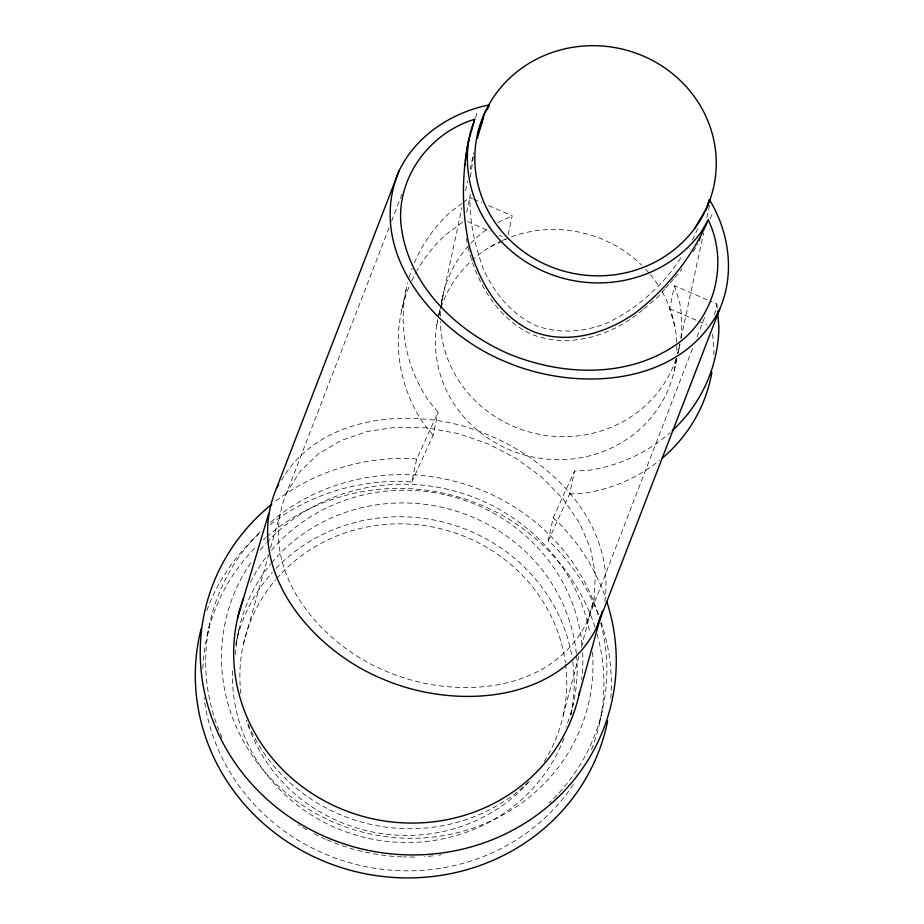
<?xml version="1.0" encoding="UTF-8"?>
<svg xmlns="http://www.w3.org/2000/svg" width="924" height="924" viewBox="0 0 924 924"><rect width="100%" height="100%" fill="white"/><g stroke="black" fill="none" stroke-linecap="round" stroke-linejoin="round"><path stroke-width="0.69" stroke-dasharray="4.62 3.46" d="M470.097 193.925C468.849 219.935 474.774 245.749 483.772 270.027L483.945 270.339C494.756 293.474 511.584 314.01 534.973 325.202C558.212 334.257 583.76 332.236 606.664 323.227L606.976 323.111C637.722 308.293 663.998 284.719 682.131 255.833M389.027 227.778L286.729 492.735C255.22 567.671 318.688 643.081 385.123 670.824C452.021 700.08 550.485 695.125 586.959 622.118L693.404 346.396M581.242 647.366L594.167 598.752L595.322 573.792L590.39 548.209L579.556 522.984L563.236 499.076L542.065 477.419L516.851 458.835L488.553 444.028L458.281 433.587L427.177 427.904L396.442 427.2L367.255 431.496L340.76 440.644L317.937 454.262L299.699 471.852L286.729 492.735M604.885 601.57C616.389 514.599 537.017 445.611 459.736 425.144C397.447 408.72 316.401 419.808 281.589 480.11M470.374 177.004L473.642 154.77M207.149 635.7L210.106 621.91M236.209 642.203L239.166 628.412M401.732 310.025L406.652 287.041M438.923 314.102L440.078 308.697M441.245 303.291L442.977 295.183M436.659 325.537L438.461 317.117M438.761 315.719L440.875 305.89M441.175 304.493L461.931 207.657M465.546 190.818L467.648 181M470.05 169.773L473.666 152.934M466.678 212.393L469.866 197.528L472.511 198.672M270.212 524.555A208.477 197.817 12.1 0 1 406.225 481.45L411.734 482.155L416.666 459.182L438.057 412.266L428.574 400.739A158.223 150.127 12.1 0 1 407.634 282.963M411.734 482.155L433.137 435.25L438.057 412.266M508.165 234.708L512.219 215.777L487.075 204.943M598.163 614.183A208.477 197.817 12.1 0 0 552.448 544.467L548.209 540.967L553.13 517.983L574.532 471.078L589.685 470.166A158.223 150.127 12.1 0 0 670.062 432.686M548.209 540.967L569.6 494.063L574.532 471.078M571.02 714.287L573.388 703.256M674.843 326.16L669.6 308.697L674.52 285.712L708.927 300.543M675.583 363.652L676.484 359.448M677.685 353.834L679.798 344.005M681 338.392L703.557 233.148M706.872 217.706L709.574 205.082M674.185 371.032L677.084 357.519M678.239 352.113L679.117 348.059M599.491 723.55L602.448 709.771M714.552 314.784L716.874 303.973L710.256 301.12M563.166 715.419L579.036 655.694M243.486 643.832L268.549 554.977M270.513 548.036L279.522 516.1M475.594 117.764L477.616 111.03M586.959 622.118L594.167 598.752M391.614 221.044L402.009 194.144M697.043 336.971L705.347 315.454M710.059 218.803L713.028 212.474M692.376 240.159L698.44 227.258M693.092 251.767L698.082 243.982M680.353 271.275L681.854 268.976M664.83 289.05L658.442 296.385L643.693 309.032M665.742 288.011L669.403 283.83M670.316 282.779L673.966 278.598M674.878 277.547L678.528 273.365M642.619 309.921C612.727 335.493 569.427 349.341 531.473 334.269C496.511 317.729 476.033 281.67 467.509 245.23M462.092 203.28L450.981 211.504A158.223 150.127 12.1 0 0 414.356 262.982M463.201 202.46L469.866 197.528M462.716 222.153L446.049 234.477A158.223 150.127 12.1 0 0 416.886 270.836M497.967 222.499L512.219 215.777M490.459 246.708L505.994 239.374M569.6 494.063L584.765 493.15A158.223 150.127 12.1 0 0 659.678 460.291M416.666 459.182L411.145 458.477A208.477 197.817 12.1 0 0 275.133 501.57M473.839 199.238L481.785 202.656M467.59 221.645L490.09 231.347M499.353 235.331L501.998 236.475M669.6 308.697L697.389 320.674M698.706 321.24L706.652 324.671M553.13 517.983L557.38 521.482A208.477 197.817 12.1 0 1 605.532 597.805M433.137 435.25L423.642 423.723A158.223 150.127 12.1 0 1 409.99 284.673M674.52 285.712L679.775 303.188A120.986 114.807 12.1 0 1 680.838 338.357M466.516 238.738L467.117 242.631M716.874 303.973L717.255 308.281M712.577 334.13L713.975 349.93A158.223 150.127 12.1 0 1 713.605 358.339M411.711 280.85A158.223 150.127 12.1 0 1 416.193 272.072M206.803 610.602A208.477 197.817 12.1 0 1 261.446 531.727M601.062 622.118A208.477 197.817 12.1 0 1 610.799 698.14M676.241 358.524A120.986 114.807 12.1 0 1 538.207 458.015A120.986 114.807 12.1 0 1 437.757 319.531M438.369 316.793A120.986 114.807 12.1 0 1 440.656 308.651M441.037 307.461A120.986 114.807 12.1 0 1 501.039 241.083M502.333 240.494A120.986 114.807 12.1 0 1 508.847 237.757M511.48 236.775A120.986 114.807 12.1 0 1 641.66 265.153M645.633 269.231A120.986 114.807 12.1 0 1 649.387 273.458M650.3 274.543A120.986 114.807 12.1 0 1 659.32 287.017M662.196 291.845A120.986 114.807 12.1 0 1 676.645 353.719M597.054 634.014A201.028 190.748 12.1 0 1 590.956 751.073M573.33 784.58A201.028 190.748 12.1 0 1 359.309 865.234A201.028 190.748 12.1 0 1 204.112 697.863M202.864 668.537A201.028 190.748 12.1 0 1 256.352 546.5M263.479 539.708A201.028 190.748 12.1 0 1 265.569 537.837M266.632 536.913A201.028 190.748 12.1 0 1 595.021 627.281M409.136 277.558A158.223 150.127 12.1 0 1 412.277 268.214M679.96 343.924A120.986 114.807 12.1 0 1 677.742 353.511M676.079 358.905A120.986 114.807 12.1 0 1 543.866 435.146A120.986 114.807 12.1 0 1 440.355 321.76M440.367 316.135A120.986 114.807 12.1 0 1 469.762 244.444M470.743 243.405A120.986 114.807 12.1 0 1 490.505 226.807M250.335 582.432A174.971 166.031 12.1 0 1 267.902 554.804M271.529 550.357A174.971 166.031 12.1 0 1 458.396 498.29A174.971 166.031 12.1 0 1 582.155 645.506M582.651 652.621A174.971 166.031 12.1 0 1 581.658 679.521M564.01 738.299A171.252 162.497 12.1 0 1 370.512 838.773A171.252 162.497 12.1 0 1 232.582 669.704M235.632 644.906A171.252 162.497 12.1 0 1 272.291 572.418M276.126 568.283A171.252 162.497 12.1 0 1 451.016 524.22A171.252 162.497 12.1 0 1 571.864 656.271M572.73 661.78A171.252 162.497 12.1 0 1 571.009 714.344M565.592 664.298A163.802 155.428 12.1 0 1 543.462 762.67M529.152 781.623A163.802 155.428 12.1 0 1 370.639 831.577A163.802 155.428 12.1 0 1 246.685 720.893M240.887 693.566A163.802 155.428 12.1 0 1 275.652 579.752M276.565 578.69A163.802 155.428 12.1 0 1 448.048 530.722A163.802 155.428 12.1 0 1 565.407 662.912M576.484 654.931A171.252 162.497 12.1 0 1 565.95 727.096M528.493 782.154A171.252 162.497 12.1 0 1 525.409 785.03M523.307 786.901A171.252 162.497 12.1 0 1 246.465 720.2M235.597 654.527A171.252 162.497 12.1 0 1 270.674 563.975M271.564 562.889A171.252 162.497 12.1 0 1 453.961 510.429A171.252 162.497 12.1 0 1 576.345 653.545M600.739 622.938A201.028 190.748 12.1 0 1 552.252 799.953M551.247 800.946A201.028 190.748 12.1 0 1 549.214 802.887M441.291 854.792A201.028 190.748 12.1 0 1 438.53 855.185M432.963 855.855A201.028 190.748 12.1 0 1 424.566 856.594M414.714 857.01A201.028 190.748 12.1 0 1 403.488 856.929M402.09 856.883A201.028 190.748 12.1 0 1 326.946 839.789M325.664 839.235A201.028 190.748 12.1 0 1 311.746 832.512M306.803 829.81A201.028 190.748 12.1 0 1 298.371 824.774M222.13 737.872A201.028 190.748 12.1 0 1 261.307 530.734M270.651 522.199A201.028 190.748 12.1 0 1 598.406 614.83M592.515 652.229A186.14 176.623 12.1 0 1 359.967 831.45A186.14 176.623 12.1 0 1 252.656 559.979M260.291 549.999A186.14 176.623 12.1 0 1 265.823 543.624M266.77 542.584A186.14 176.623 12.1 0 1 455.959 491.418A186.14 176.623 12.1 0 1 589.916 632.882"/><path stroke-width="1.39" d="M486.994 109.91L489.42 104.862C451.617 112.393 416.089 135.562 399.041 170.905L276.484 488.322C242.839 568.364 310.626 648.925 381.6 678.551C453.06 709.817 558.235 704.515 597.193 626.53L719.738 309.101C735.123 273.654 729.209 232.097 709.401 199.653L706.41 208.547L694.964 228.043M464.495 166.493L464.899 163.721M465.303 160.961L466.724 151.374M467.117 148.706L467.717 144.71M468.976 138.427C461.942 172.314 461.526 207.311 468.214 241.291L468.272 241.672C477.05 278.02 496.927 314.657 532.143 331.127C566.655 345.149 605.359 333.807 634.73 313.409L635.019 313.178C666.724 288.842 692.503 256.733 708.281 219.935C728.447 261.677 715.823 315.523 678.285 343.162C628.909 378.632 561.827 376.137 507.669 353.395C454.793 330.122 407.057 283.472 400.912 223.631C396.916 176.703 430.33 132.49 474.717 119.288L467.914 143.37M699.329 240.39L699.861 237.918M578.99 694.883L602.217 611.168M237.503 618.41L268.792 513.282M477.35 138.196L483.541 117.591M707.357 206.398L709.401 199.653M399.041 170.905C365.396 250.947 433.183 331.508 504.146 361.134C575.606 392.4 680.792 387.098 719.738 309.101M597.193 626.53L600.427 616.019M474.717 119.288L470.201 132.698A128.436 121.876 12.1 0 0 544.848 271.899A128.436 121.876 12.1 0 0 701.085 232.19L708.281 219.935M477.465 134.327L484.65 112.982L489.42 104.862M276.484 488.322L278.678 484.8M717.509 311.145L718.907 326.957A158.223 150.127 12.1 0 1 672.164 430.78M711.884 372.303A158.223 150.127 12.1 0 1 661.896 458.466M607.657 720.974A208.477 197.817 12.1 0 1 359.159 872.452A208.477 197.817 12.1 0 1 201.224 628.493M606.872 601.813A208.477 197.817 12.1 0 1 496.777 837.86A208.477 197.817 12.1 0 1 233.968 761.307A208.477 197.817 12.1 0 1 271.795 504.215M579.591 692.122A174.971 166.031 12.1 0 1 362.381 816.25A174.971 166.031 12.1 0 1 243.566 598.024M498.741 227.535A120.986 114.807 12.1 0 0 706.41 208.547A120.986 114.807 12.1 0 0 581.439 46.2A120.986 114.807 12.1 0 0 498.741 227.535"/></g></svg>
